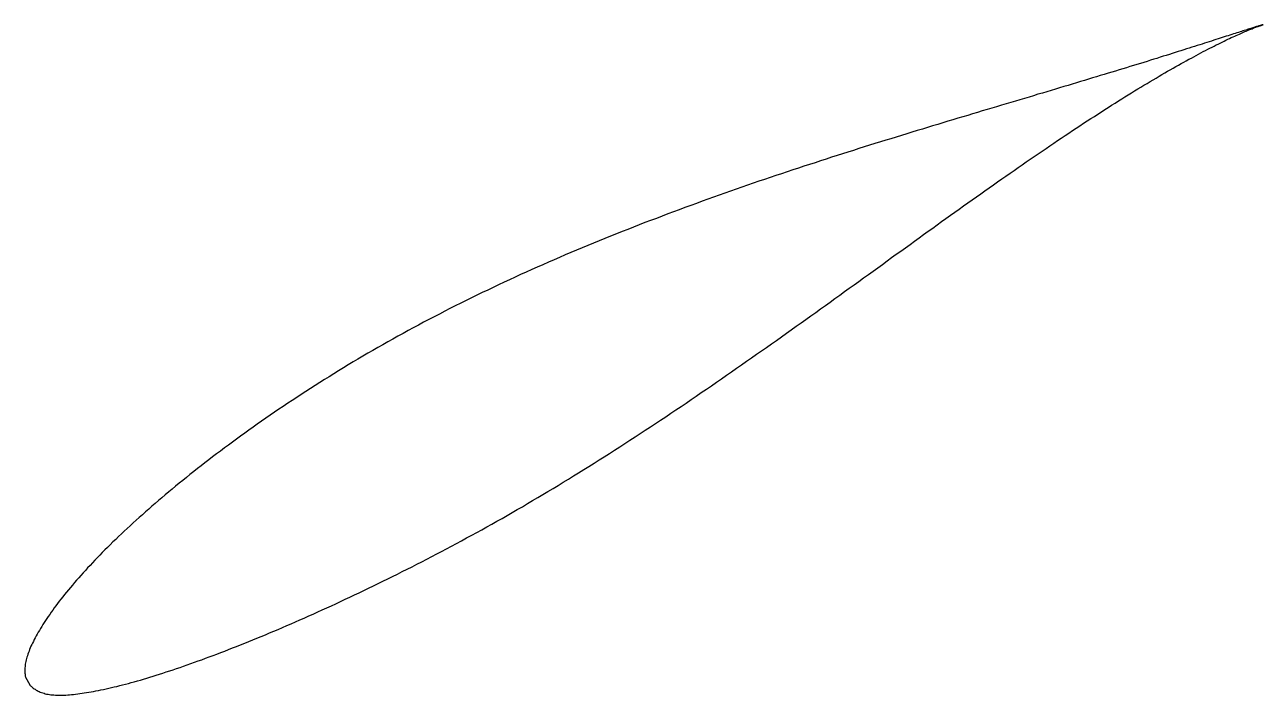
# Model space of a CAD drawing. Header units: metres. Extents: x -42 to 85, y -23 to 45.
import ezdxf

# ---------------------------------------------------------------- set-up
doc = ezdxf.new("R2010")
doc.units = ezdxf.units.M

msp = doc.modelspace()

# ---------------------------------------------------------------- linework, layer by layer
msp.add_lwpolyline([(84.76, 45.36), (84.76, 45.36), (84.75, 45.36), (84.73, 45.36), (84.71, 45.35), (84.69, 45.35), (84.66, 45.34), (84.62, 45.33), (84.58, 45.32), (84.54, 45.31), (84.49, 45.29), (84.43, 45.28), (84.37, 45.26), (84.3, 45.24), (84.23, 45.22), (84.15, 45.19), (84.07, 45.17), (83.98, 45.14), (83.89, 45.11), (83.79, 45.08), (83.69, 45.05), (83.58, 45.02), (83.47, 44.98), (83.35, 44.94), (83.23, 44.9), (83.1, 44.86), (82.96, 44.82), (82.82, 44.78), (82.68, 44.73), (82.53, 44.68), (82.38, 44.63), (82.22, 44.58), (82.05, 44.53), (81.88, 44.47), (81.71, 44.42), (81.53, 44.36), (81.34, 44.3), (81.15, 44.24), (80.96, 44.18), (80.76, 44.11), (80.55, 44.05), (80.35, 43.98), (80.13, 43.91), (79.91, 43.84), (79.69, 43.77), (79.46, 43.69), (79.22, 43.62), (78.98, 43.54), (78.74, 43.46), (78.49, 43.38), (78.24, 43.3), (77.98, 43.22), (77.71, 43.14), (77.45, 43.05), (77.17, 42.97), (76.89, 42.88), (76.61, 42.79), (76.32, 42.7), (76.03, 42.61), (75.73, 42.51), (75.43, 42.42), (75.13, 42.32), (74.82, 42.22), (74.5, 42.13), (74.18, 42.03), (73.85, 41.92), (73.53, 41.82), (73.19, 41.72), (72.85, 41.61), (72.51, 41.51), (72.16, 41.4), (71.81, 41.29), (71.45, 41.18), (71.09, 41.07), (70.73, 40.96), (70.36, 40.85), (69.99, 40.74), (69.61, 40.62), (69.22, 40.5), (68.84, 40.39), (68.45, 40.27), (68.05, 40.15), (67.65, 40.03), (67.25, 39.91), (66.84, 39.78), (66.43, 39.66), (66.02, 39.53), (65.6, 39.41), (65.18, 39.28), (64.75, 39.15), (64.32, 39.02), (63.88, 38.89), (63.44, 38.76), (63, 38.63), (62.56, 38.5), (62.11, 38.36), (61.65, 38.23), (61.2, 38.09), (60.74, 37.95), (60.27, 37.81), (59.81, 37.67), (59.34, 37.53), (58.86, 37.39), (58.38, 37.25), (57.9, 37.11), (57.42, 36.96), (56.93, 36.82), (56.44, 36.67), (55.95, 36.52), (55.45, 36.37), (54.95, 36.22), (54.45, 36.07), (53.94, 35.92), (53.43, 35.77), (52.92, 35.62), (52.41, 35.46), (51.89, 35.3), (51.37, 35.15), (50.85, 34.99), (50.32, 34.83), (49.8, 34.67), (49.27, 34.51), (48.73, 34.35), (48.2, 34.18), (47.66, 34.02), (47.12, 33.85), (46.58, 33.68), (46.04, 33.52), (45.49, 33.35), (44.94, 33.18), (44.39, 33), (43.84, 32.83), (43.28, 32.66), (42.73, 32.48), (42.17, 32.3), (41.61, 32.13), (41.05, 31.95), (40.49, 31.77), (39.92, 31.59), (39.36, 31.4), (38.79, 31.22), (38.22, 31.03), (37.65, 30.85), (37.08, 30.66), (36.5, 30.47), (35.93, 30.28), (35.35, 30.09), (34.78, 29.89), (34.2, 29.7), (33.62, 29.5), (33.04, 29.31), (32.46, 29.11), (31.88, 28.91), (31.3, 28.71), (30.72, 28.5), (30.13, 28.3), (29.55, 28.09), (28.96, 27.89), (28.38, 27.68), (27.79, 27.47), (27.21, 27.26), (26.62, 27.04), (26.04, 26.83), (25.45, 26.61), (24.86, 26.4), (24.28, 26.18), (23.69, 25.96), (23.1, 25.74), (22.52, 25.51), (21.93, 25.29), (21.34, 25.07), (20.76, 24.84), (20.17, 24.61), (19.59, 24.38), (19, 24.15), (18.42, 23.92), (17.83, 23.68), (17.25, 23.45), (16.66, 23.21), (16.08, 22.97), (15.5, 22.73), (14.92, 22.49), (14.34, 22.25), (13.76, 22), (13.18, 21.76), (12.6, 21.51), (12.03, 21.26), (11.45, 21.01), (10.88, 20.76), (10.31, 20.51), (9.74, 20.25), (9.17, 19.99), (8.6, 19.74), (8.03, 19.48), (7.46, 19.22), (6.9, 18.96), (6.34, 18.69), (5.78, 18.43), (5.22, 18.16), (4.66, 17.89), (4.1, 17.63), (3.55, 17.35), (3, 17.08), (2.45, 16.81), (1.9, 16.53), (1.35, 16.26), (0.81, 15.98), (0.27, 15.7), (-0.27, 15.42), (-0.81, 15.14), (-1.35, 14.86), (-1.88, 14.57), (-2.41, 14.29), (-2.94, 14), (-3.46, 13.71), (-3.99, 13.42), (-4.51, 13.13), (-5.03, 12.84), (-5.54, 12.55), (-6.06, 12.26), (-6.57, 11.96), (-7.08, 11.67), (-7.58, 11.37), (-8.08, 11.07), (-8.58, 10.78), (-9.08, 10.48), (-9.58, 10.18), (-10.07, 9.88), (-10.56, 9.58), (-11.04, 9.27), (-11.52, 8.97), (-12, 8.67), (-12.48, 8.37), (-12.96, 8.06), (-13.43, 7.76), (-13.9, 7.45), (-14.36, 7.15), (-14.82, 6.84), (-15.28, 6.54), (-15.74, 6.23), (-16.19, 5.93), (-16.64, 5.62), (-17.09, 5.31), (-17.53, 5.01), (-17.97, 4.7), (-18.41, 4.4), (-18.84, 4.09), (-19.27, 3.78), (-19.7, 3.48), (-20.12, 3.17), (-20.54, 2.87), (-20.96, 2.56), (-21.37, 2.26), (-21.78, 1.96), (-22.19, 1.65), (-22.59, 1.35), (-22.99, 1.04), (-23.39, 0.74), (-23.78, 0.44), (-24.17, 0.14), (-24.55, -0.16), (-24.93, -0.46), (-25.31, -0.76), (-25.68, -1.06), (-26.05, -1.36), (-26.42, -1.66), (-26.78, -1.96), (-27.14, -2.25), (-27.49, -2.55), (-27.85, -2.84), (-28.19, -3.14), (-28.54, -3.43), (-28.87, -3.72), (-29.21, -4.01), (-29.54, -4.3), (-29.87, -4.59), (-30.19, -4.88), (-30.51, -5.17), (-30.83, -5.45), (-31.14, -5.73), (-31.45, -6.02), (-31.75, -6.3), (-32.05, -6.58), (-32.35, -6.86), (-32.64, -7.13), (-32.92, -7.41), (-33.21, -7.68), (-33.49, -7.96), (-33.76, -8.23), (-34.03, -8.5), (-34.3, -8.77), (-34.56, -9.03), (-34.82, -9.3), (-35.07, -9.56), (-35.32, -9.82), (-35.56, -10.08), (-35.81, -10.34), (-36.04, -10.6), (-36.27, -10.85), (-36.5, -11.11), (-36.72, -11.36), (-36.94, -11.61), (-37.16, -11.85), (-37.37, -12.1), (-37.57, -12.34), (-37.78, -12.58), (-37.97, -12.82), (-38.17, -13.06), (-38.35, -13.3), (-38.54, -13.53), (-38.72, -13.76), (-38.89, -13.99), (-39.06, -14.22), (-39.23, -14.44), (-39.39, -14.67), (-39.54, -14.89), (-39.7, -15.1), (-39.84, -15.32), (-39.99, -15.53), (-40.13, -15.74), (-40.26, -15.95), (-40.39, -16.15), (-40.52, -16.36), (-40.64, -16.56), (-40.76, -16.75), (-40.87, -16.94), (-40.98, -17.13), (-41.08, -17.32), (-41.18, -17.51), (-41.28, -17.69), (-41.37, -17.87), (-41.46, -18.04), (-41.54, -18.21), (-41.62, -18.38), (-41.69, -18.55), (-41.76, -18.72), (-41.82, -18.88), (-41.88, -19.03), (-41.94, -19.19), (-41.99, -19.34), (-42.04, -19.49), (-42.08, -19.64), (-42.11, -19.78), (-42.15, -19.92), (-42.17, -20.06), (-42.2, -20.2), (-42.22, -20.33), (-42.23, -20.46), (-42.24, -20.58), (-42.25, -20.7), (-42.25, -20.82), (-42.25, -20.93), (-42.25, -21.03), (-42.24, -21.13), (-42.23, -21.23), (-42.22, -21.31), (-42.21, -21.39), (-42.2, -21.45), (-42.18, -21.5), (-42.18, -21.53), (-41.75, -22.34), (-41.74, -22.35), (-41.72, -22.36), (-41.69, -22.39), (-41.65, -22.43), (-41.6, -22.48), (-41.53, -22.54), (-41.46, -22.6), (-41.38, -22.66), (-41.29, -22.73), (-41.2, -22.79), (-41.1, -22.86), (-40.99, -22.92), (-40.89, -22.97), (-40.78, -23.02), (-40.66, -23.07), (-40.54, -23.12), (-40.41, -23.16), (-40.28, -23.2), (-40.15, -23.24), (-40.01, -23.27), (-39.87, -23.3), (-39.73, -23.32), (-39.58, -23.34), (-39.42, -23.36), (-39.27, -23.37), (-39.1, -23.38), (-38.94, -23.39), (-38.77, -23.4), (-38.59, -23.4), (-38.41, -23.39), (-38.23, -23.39), (-38.04, -23.38), (-37.85, -23.36), (-37.65, -23.35), (-37.45, -23.33), (-37.25, -23.31), (-37.04, -23.29), (-36.82, -23.26), (-36.6, -23.23), (-36.38, -23.2), (-36.15, -23.16), (-35.92, -23.13), (-35.69, -23.09), (-35.44, -23.05), (-35.2, -23), (-34.95, -22.96), (-34.7, -22.91), (-34.44, -22.85), (-34.18, -22.8), (-33.91, -22.74), (-33.64, -22.68), (-33.36, -22.62), (-33.08, -22.55), (-32.8, -22.49), (-32.51, -22.41), (-32.22, -22.34), (-31.93, -22.26), (-31.63, -22.18), (-31.33, -22.1), (-31.02, -22.02), (-30.71, -21.93), (-30.4, -21.84), (-30.08, -21.74), (-29.75, -21.65), (-29.43, -21.55), (-29.1, -21.45), (-28.77, -21.34), (-28.43, -21.23), (-28.09, -21.12), (-27.74, -21.01), (-27.39, -20.9), (-27.04, -20.78), (-26.69, -20.66), (-26.33, -20.54), (-25.97, -20.41), (-25.6, -20.28), (-25.23, -20.15), (-24.86, -20.02), (-24.48, -19.88), (-24.1, -19.75), (-23.72, -19.6), (-23.33, -19.46), (-22.94, -19.31), (-22.55, -19.17), (-22.15, -19.02), (-21.75, -18.86), (-21.35, -18.71), (-20.94, -18.55), (-20.53, -18.39), (-20.12, -18.22), (-19.7, -18.06), (-19.28, -17.89), (-18.86, -17.72), (-18.44, -17.54), (-18.01, -17.37), (-17.58, -17.19), (-17.15, -17.01), (-16.71, -16.83), (-16.27, -16.64), (-15.83, -16.45), (-15.39, -16.26), (-14.94, -16.07), (-14.49, -15.87), (-14.04, -15.68), (-13.59, -15.48), (-13.13, -15.27), (-12.67, -15.07), (-12.21, -14.86), (-11.75, -14.65), (-11.28, -14.44), (-10.81, -14.22), (-10.34, -14.01), (-9.87, -13.79), (-9.39, -13.56), (-8.91, -13.34), (-8.44, -13.11), (-7.95, -12.88), (-7.47, -12.65), (-6.99, -12.42), (-6.5, -12.18), (-6.01, -11.95), (-5.52, -11.71), (-5.03, -11.46), (-4.53, -11.22), (-4.03, -10.97), (-3.54, -10.72), (-3.04, -10.47), (-2.54, -10.22), (-2.03, -9.96), (-1.53, -9.7), (-1.02, -9.44), (-0.52, -9.18), (-0.01, -8.91), (0.5, -8.65), (1.01, -8.38), (1.52, -8.1), (2.03, -7.83), (2.55, -7.55), (3.06, -7.27), (3.58, -6.99), (4.1, -6.71), (4.61, -6.42), (5.13, -6.14), (5.65, -5.85), (6.17, -5.55), (6.69, -5.26), (7.21, -4.96), (7.73, -4.66), (8.25, -4.36), (8.78, -4.06), (9.3, -3.75), (9.82, -3.44), (10.35, -3.13), (10.87, -2.82), (11.4, -2.51), (11.92, -2.19), (12.45, -1.88), (12.97, -1.56), (13.5, -1.24), (14.02, -0.91), (14.55, -0.59), (15.08, -0.26), (15.6, 0.07), (16.13, 0.4), (16.65, 0.73), (17.18, 1.06), (17.71, 1.4), (18.23, 1.73), (18.76, 2.07), (19.28, 2.41), (19.81, 2.75), (20.33, 3.09), (20.86, 3.44), (21.38, 3.78), (21.91, 4.13), (22.43, 4.47), (22.96, 4.82), (23.48, 5.17), (24, 5.52), (24.52, 5.87), (25.05, 6.22), (25.57, 6.57), (26.09, 6.93), (26.61, 7.28), (27.13, 7.64), (27.65, 7.99), (28.17, 8.35), (28.68, 8.7), (29.2, 9.06), (29.72, 9.42), (30.23, 9.77), (30.75, 10.13), (31.26, 10.49), (31.78, 10.85), (32.29, 11.21), (32.8, 11.57), (33.31, 11.93), (33.82, 12.28), (34.33, 12.64), (34.84, 13), (35.34, 13.36), (35.85, 13.72), (36.35, 14.08), (36.86, 14.44), (37.36, 14.79), (37.86, 15.15), (38.36, 15.51), (38.86, 15.87), (39.36, 16.22), (39.85, 16.58), (40.35, 16.93), (40.84, 17.29), (41.33, 17.64), (41.82, 18), (42.31, 18.35), (42.8, 18.7), (43.29, 19.05), (43.77, 19.4), (44.26, 19.75), (44.74, 20.1), (45.22, 20.45), (45.7, 20.79), (46.18, 21.14), (46.65, 21.48), (47.13, 21.82), (47.6, 22.16), (48.07, 22.5), (48.54, 22.84), (49, 23.18), (49.47, 23.51), (49.93, 23.85), (50.4, 24.18), (50.86, 24.51), (51.31, 24.84), (51.77, 25.17), (52.22, 25.49), (52.68, 25.82), (53.13, 26.14), (53.57, 26.46), (54.02, 26.78), (54.46, 27.09), (54.91, 27.41), (55.35, 27.72), (55.78, 28.03), (56.22, 28.34), (56.65, 28.64), (57.08, 28.95), (57.51, 29.25), (57.94, 29.55), (58.36, 29.85), (58.79, 30.14), (59.21, 30.43), (59.62, 30.72), (60.04, 31.01), (60.45, 31.29), (60.86, 31.58), (61.27, 31.86), (61.68, 32.13), (62.08, 32.41), (62.48, 32.68), (62.88, 32.95), (63.27, 33.22), (63.66, 33.48), (64.05, 33.74), (64.44, 34), (64.82, 34.26), (65.21, 34.51), (65.59, 34.76), (65.96, 35.01), (66.33, 35.26), (66.71, 35.5), (67.07, 35.74), (67.44, 35.97), (67.8, 36.21), (68.16, 36.44), (68.51, 36.67), (68.87, 36.89), (69.21, 37.11), (69.56, 37.33), (69.9, 37.55), (70.24, 37.76), (70.58, 37.97), (70.92, 38.18), (71.25, 38.38), (71.57, 38.58), (71.9, 38.78), (72.22, 38.97), (72.53, 39.16), (72.85, 39.35), (73.16, 39.54), (73.47, 39.72), (73.77, 39.9), (74.07, 40.08), (74.37, 40.25), (74.66, 40.42), (74.95, 40.59), (75.23, 40.75), (75.52, 40.91), (75.8, 41.07), (76.07, 41.23), (76.34, 41.38), (76.61, 41.53), (76.87, 41.67), (77.13, 41.82), (77.39, 41.95), (77.64, 42.09), (77.89, 42.22), (78.13, 42.35), (78.37, 42.48), (78.61, 42.61), (78.84, 42.73), (79.07, 42.85), (79.29, 42.96), (79.51, 43.07), (79.73, 43.18), (79.94, 43.29), (80.15, 43.39), (80.35, 43.49), (80.55, 43.59), (80.75, 43.69), (80.94, 43.78), (81.13, 43.87), (81.31, 43.95), (81.48, 44.04), (81.66, 44.12), (81.83, 44.2), (81.99, 44.27), (82.15, 44.34), (82.31, 44.41), (82.46, 44.48), (82.6, 44.54), (82.75, 44.61), (82.88, 44.67), (83.02, 44.72), (83.14, 44.77), (83.27, 44.83), (83.39, 44.87), (83.5, 44.92), (83.61, 44.96), (83.71, 45.01), (83.81, 45.04), (83.91, 45.08), (84, 45.11), (84.08, 45.15), (84.16, 45.17), (84.24, 45.2), (84.31, 45.23), (84.37, 45.25), (84.43, 45.27), (84.49, 45.29), (84.54, 45.3), (84.58, 45.32), (84.62, 45.33), (84.66, 45.34), (84.69, 45.35), (84.71, 45.35), (84.73, 45.36), (84.75, 45.36), (84.76, 45.36), (84.76, 45.36)], close=True)

doc.saveas('drawing.dxf')
